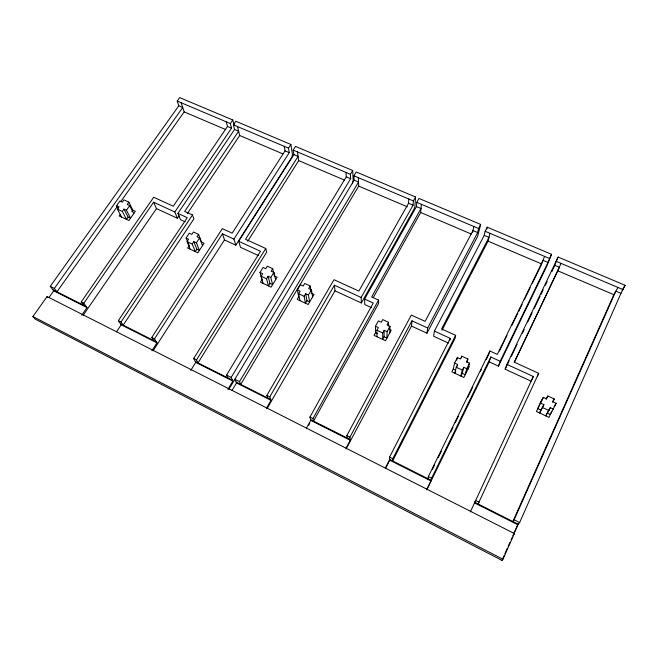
<?xml version="1.0" encoding="UTF-8"?>
<svg xmlns="http://www.w3.org/2000/svg" width="658" height="658" viewBox="0 0 658 658"><rect width="100%" height="100%" fill="white"/><g stroke="black" fill="none" stroke-linecap="round" stroke-linejoin="round"><path stroke-width="0.99" d="M384.165 330.275L382.709 332.956L382.643 339.413L384.075 336.773L384.165 330.275L387.077 331.632L386.937 338.113L384.075 336.773M388.426 326.055L388.516 322.272L382.726 319.591L381.27 322.247L378.383 320.907L375.463 326.22L375.521 332.775L374.089 335.407L385.506 340.754L391.206 330.217L389.775 329.551M389.783 332.841L389.98 326.278L387.069 324.937L388.516 322.272M385.349 468.093L389.462 460.049L389.585 457.129L450.294 338.401L434.395 331.106L484.222 235.358L485.143 231.279L487.257 227.207L551.511 254.284L546.897 265.881L498.468 366.136L489.239 361.884L490.819 356.998L500.179 361.291L498.468 366.136M455.64 335.341L392.76 458.725L392.637 460.929L454.982 338.475L455.64 335.341L441.592 328.918L488.968 237.365L484.222 235.358M267.822 398.032L266.852 395.368L333.976 279.699L358.857 291.083L408.536 203.256L408.791 198.987M361.127 297.474L334.396 285.21L334.996 290.844L361.365 302.984L361.127 297.474L413.076 205.181L413.364 200.929L415.576 197.005L356.208 171.985L353.922 175.793L354.136 180.177L228.861 389.306M415.576 197.005L414.869 206.785L413.931 209.334L361.365 302.984M371.647 307.722L364.795 304.564L364.606 299.069L416.448 206.612L416.769 202.368L418.981 198.436L480.661 224.427L477.618 236.419L426.976 333.203L411.513 326.08L411.966 320.808L427.651 328.005L426.976 333.203M373.242 297.638L420.676 212.493L421.375 204.309M434.395 331.106L433.63 336.271L448.378 343.065M449.965 340.096L450.294 338.401M472.576 232.496L473.776 226.467M427.651 328.005L477.675 232.578L478.539 228.482L480.661 224.427M427.873 478.687L428.325 476.614L489.906 351.01L497.325 354.407L543.072 260.313L547.982 262.394L551.511 254.284M469.277 366.498L463.832 377.462L451.865 371.86L453.247 369.122L454.588 363.068L457.376 357.533L460.411 358.939L461.793 356.175L467.871 358.988L466.966 362.484M456.784 360.165L457.376 357.533M486.83 229.083L487.257 227.207M454.588 363.068L457.623 364.483L456.233 367.263L454.851 373.259L455.764 371.425M457.228 366.202L457.623 364.483M426.927 489.182L430.941 480.957L431.574 478.251L490.819 356.998M441.995 330.275L488.072 241.165L489.93 233.302M461.373 357.936L461.793 356.175M463.717 367.312L462.327 370.109L460.83 376.055L462.204 373.308L463.717 367.312L466.769 368.735L465.198 374.715L462.204 373.308M467.92 369.228L469.532 363.167L466.489 361.752L467.871 358.988M488.952 354.045L489.906 351.01M352.343 183.146L353.19 180.613L352.696 170.504L295.524 146.413L293.164 150.106L293.863 154.614L238.673 241.272L240.507 247.318L258.479 255.6M542.052 263.06L544.528 256.381M506.948 364.4L533.325 376.508L531.121 381.171L505.138 369.204L506.948 364.4L558.124 257.064L625.1 285.284L620.979 293.361L519.639 522.567L517.912 524.796L513.684 534.354L514.334 533.539L47.088 296.561L32.9 316.539L35.252 319.171L501.972 560.394L502.951 559.259L514.334 533.539M558.124 257.064L553.353 268.629M514.4 362.336L561.093 263.389M501.972 560.394L504.053 555.697M504.883 553.822L507.376 548.188M508.215 546.305L509.876 542.554M511.118 539.733L511.949 537.857M512.779 535.974L518.183 523.768M618.002 287.456L613.856 294.669L512.87 521.514L514.128 519.795L615.855 291.19L620.979 293.361M551.791 411.25L549.027 417.394L536.451 411.497L541.649 400.122M553.518 409.136L550.302 407.639L547.168 413.043L550.318 414.515L556.125 403.313L552.926 401.832L554.225 398.937L547.843 395.984L546.082 399.176M546.847 413.759L545.877 415.914L550.302 407.639M540.703 403.165L543.903 404.654L540.892 410.107L537.759 408.643L543.344 397.391L546.535 398.863L547.843 395.984M540.892 410.107L539.585 412.969L543.903 404.654M554.538 265.182L559.481 267.28L514.252 362.147L538.705 373.325L478.103 503.995L479.024 502.136L475.685 500.45L474.5 502.918L517.912 524.796M470.322 511.899L533.325 376.508M505.138 369.204L509.119 360.905M511.332 356.291L517.081 344.29M522.386 333.219L524.155 329.526M527.691 322.149L532.116 312.92M534.329 308.306L540.078 296.314M540.966 294.463L543.179 289.849M545.392 285.235L547.16 281.55M552.021 271.4L552.909 269.55M500.179 361.291L547.982 262.394M537.306 376.212L538.705 373.325M499.422 351.002L506.989 335.432M511.883 325.356L517.673 313.447M518.562 311.612L522.123 304.284M524.352 299.703L530.134 287.793M532.363 283.211L541.263 264.894M426.787 489.799L489.239 361.884M432.364 469.516L434.609 464.935M438.203 457.606L441.345 451.191M450.779 431.944L453.025 427.363M455.27 422.781L458.412 416.366M467.846 397.119L472.781 387.036M480.422 371.457L481.319 369.623M486.254 359.548L488.499 354.966M466.769 368.735L469.532 363.167M385.81 467.838L390.005 459.605M346.059 448.172L350.262 440.284L349.924 437.167L411.966 320.808M346.174 448.871L411.513 326.08M347.111 437.989L346.824 435.612L411.308 315.067L425.109 321.375L472.962 230.58L477.675 232.578M540.35 402.951L543.344 397.391M387.077 331.632L389.98 326.278M376.935 336.74L376.902 330.242L378.358 327.569L375.463 326.22M306.455 428.087L310.74 420.363L309.943 417.049L373.283 303.05L364.606 299.069M308.676 425.224L309.671 423.431M378.597 300.106L378.597 303.47L313.545 421.079L312.969 418.57L378.597 300.106L371.68 296.947L421.013 208.545L416.448 206.612M552.399 402.104L554.225 398.937M266.679 407.911L271.047 400.352L269.796 396.848L334.396 285.21M267.016 408.684L334.996 290.844M306.908 300.681L305.419 303.223L304.144 296.289L305.657 293.715L308.438 295.006L309.63 301.964L306.908 300.681L305.657 293.715M311.349 293.114L314.072 294.373L308.15 304.498L297.251 299.398L298.748 296.873L297.367 289.849L300.402 284.75L303.157 286.024L304.67 283.483L310.189 286.033L308.684 288.591L311.456 289.874L312.599 296.898M308.438 295.006L311.456 289.874M622.073 290.433L625.1 285.284M554.283 406.447L556.125 403.313M299.966 300.665L298.609 293.698L300.122 291.14L297.367 289.849M358.355 177.668L358.684 186.124L240.729 384.379L239.528 381.615L358.528 182.044L354.136 180.177M232.077 390.359L236.51 382.94L234.881 379.279L239.528 381.615M227.915 389.322L232.85 381.097L231.18 377.412L350.64 178.696L350.401 174.304L352.696 170.504M227.857 377.898L226.558 375.085L346.264 176.846L345.993 172.437M269.961 283.409L268.448 285.893L266.556 278.745L268.094 276.22L270.808 277.487L272.626 284.651L269.961 283.409L268.094 276.22M272.708 268.694L274.485 275.982L277.15 277.215L271.112 287.143L260.469 282.159L261.991 279.683L259.992 272.445L263.085 267.444L265.774 268.694L267.312 266.202L272.708 268.694L271.178 271.195L273.884 272.453L275.644 279.691M270.808 277.487L273.884 272.453M263.118 283.401L261.144 276.22L262.69 273.703L259.992 272.445M265.766 248.51L266.679 252.17L198.025 362.871L196.479 359.951L265.766 248.51L245.557 239.265L298.099 156.415L293.863 154.614M190.73 370.454L195.739 362.385L193.666 358.536L260.519 251.298L238.673 241.272M247.721 241.247L298.716 160.618L297.432 151.908M151.899 350.747L156.982 342.851L154.515 338.837L222.445 233.829L224.485 239.94L235.827 245.163L291.749 157.377L292.506 154.852L290.869 144.456L235.819 121.253L233.401 124.831L234.561 129.462L177.907 213.381L180.481 219.673L185.104 221.804M235.827 245.163L233.935 239.101L289.24 152.656L288.508 148.132L290.869 144.456M284.264 146.339L285.037 150.871L232.175 233.146L222.346 228.655L151.776 337.455L153.668 340.515M153.059 350.829L224.485 239.94M192.226 244.052L193.822 241.634L196.857 249.218L195.294 251.611L192.226 244.052L187.061 241.642L188.657 239.232L186.091 238.031L189.274 233.228L191.848 234.412L193.436 232.019L198.576 234.396L201.529 242.078L204.07 243.263L197.844 252.804L187.678 248.041L189.249 245.664L186.091 238.031M196.857 249.218L199.407 250.41L196.405 242.835L199.58 237.999L196.997 236.806L198.576 234.396M116.556 331.772L121.195 324.813L118.366 320.643L187.259 217.675L177.907 213.381M192.465 214.985L193.929 218.826L123.169 325.151L121.039 321.992L192.465 214.985L184.684 211.424L238.64 131.197L234.561 129.462M187.349 213.595L239.693 135.507L237.505 126.566M81.789 315.166L87.004 307.574L83.829 303.264L153.61 202.236L156.481 208.619L177.43 218.267L179.149 215.709M177.43 218.267L174.814 211.966L231.542 128.187L230.349 123.548L232.776 119.978L179.683 97.606L177.208 101.069L178.787 105.806L182.727 107.476L54.367 288.443L56.991 291.798L117.33 206.447M226.262 121.812L227.479 126.459L173.276 206.209L153.701 197.26L81.222 301.956L83.648 305.23M83.147 315.338L156.481 208.619M122.355 211.448L123.992 209.112L128.088 217.058L126.484 219.361L122.355 211.448L117.42 209.145L119.065 206.818L116.606 205.674L119.879 201.052L122.33 202.187L123.967 199.876L128.886 202.154L132.891 210.182L135.318 211.317L128.919 220.504L119.197 215.947L120.274 214.418M131.822 211.711L132.891 210.182M128.886 202.154L127.257 204.474L129.725 205.617L133.722 213.603M128.088 217.058L130.523 218.201L126.468 210.264L129.725 205.617M120.883 201.43L184.174 111.893L181.164 102.747M49.054 297.424L53.742 290.811L50.247 286.362L178.787 105.806M177.208 101.069L230.349 123.548M233.401 124.831L288.508 148.132M293.164 150.106L350.401 174.304M353.922 175.793L413.364 200.929M416.769 202.368L478.539 228.482M485.143 231.279L549.488 258.479M556.1 261.275L623.175 289.643M227.479 126.459L231.542 128.187M285.037 150.871L289.24 152.656M346.264 176.846L350.64 178.696M408.536 203.256L413.076 205.181M184.174 111.893L225.784 129.593M239.693 135.507L282.932 153.898M298.716 160.618L344.644 180.152M358.684 186.124L407.36 206.826M420.676 212.493L471.26 234.009M488.072 241.165L541.715 263.973M557.984 270.899L613.856 294.669M153.61 202.236L174.814 211.966M222.445 233.829L233.935 239.101M123.992 209.112L126.468 210.264M193.822 241.634L196.405 242.835M261.144 276.22L266.556 278.745M298.609 293.698L304.144 296.289M376.902 330.242L382.709 332.956M456.233 367.263L462.327 370.109M542.579 407.557L548.986 410.551M375.521 332.775L377.659 333.771M453.247 369.122L455.476 370.166M50.247 286.362L54.367 288.443M81.222 301.956L83.829 303.264M118.366 320.643L121.039 321.992M151.776 337.455L154.515 338.837M193.666 358.536L196.479 359.951M226.558 375.085L231.18 377.412M266.852 395.368L269.796 396.848M309.943 417.049L312.969 418.57M346.824 435.612L349.924 437.167M389.585 457.129L392.76 458.725M428.325 476.614L431.574 478.251M514.128 519.795L519.639 522.567M52.895 289.734L86.239 306.538M120.513 323.81L156.39 341.88M195.237 361.464L232.447 380.209M236.115 382.059L270.742 399.505M310.543 419.565L350.179 439.536M389.487 459.342L431.097 480.307M474.788 502.325L518.323 524.261M53.742 290.811L87.004 307.574M121.195 324.813L156.982 342.851M195.739 362.385L232.85 381.097M236.51 382.94L271.047 400.352M310.74 420.363L350.262 440.284M389.462 460.049L430.941 480.957M32.9 316.539L502.951 559.259M47.088 296.561L48.009 297.687M117.42 209.145L121.623 217.082M116.606 205.674L118.004 208.339M187.061 241.642L190.211 249.234M199.58 237.999L202.516 245.64M232.776 119.978L233.993 124.823M310.189 286.033L311.02 291.091"/></g></svg>
